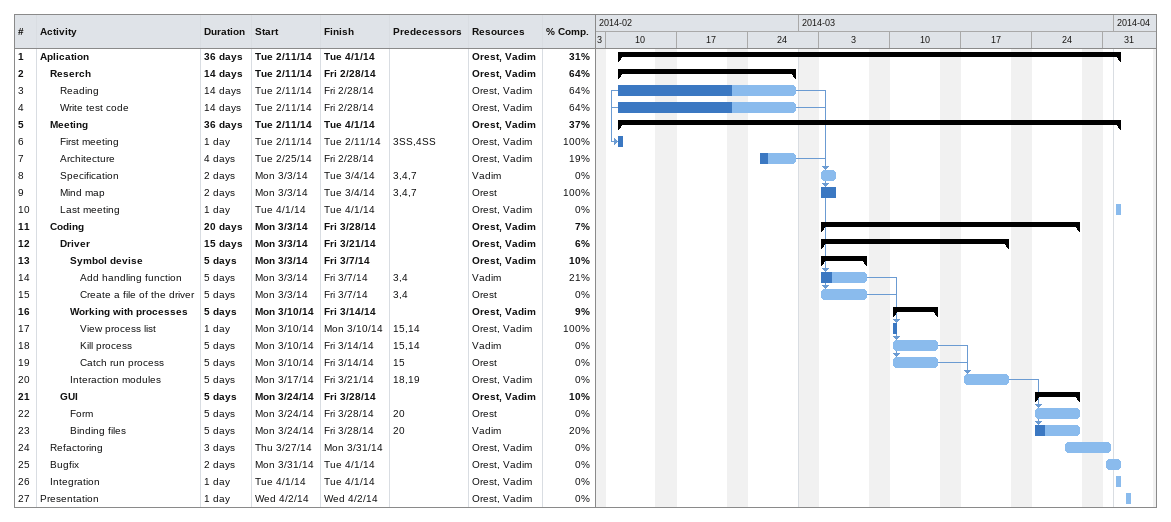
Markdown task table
| ID | Level | Task | Duration | Start | Finish | Predecessors | Resources | % complete |
|---|---|---|---|---|---|---|---|---|
| 1 | 1 | **Aplication** | 36d | 2014-02-11 | 2014-04-01 |  | Orest, Vadim | 31 |
| 2 | 2 | **Reserch** | 14d | 2014-02-11 | 2014-02-28 |  | Orest, Vadim | 64 |
| 3 | 3 | Reading | 14d | 2014-02-11 | 2014-02-28 |  | Orest, Vadim | 64 |
| 4 | 3 | Write test code | 14d | 2014-02-11 | 2014-02-28 |  | Orest, Vadim | 64 |
| 5 | 2 | **Meeting** | 36d | 2014-02-11 | 2014-04-01 |  | Orest, Vadim | 37 |
| 6 | 3 | First meeting | 1d | 2014-02-11 | 2014-02-11 | 3SS, 4SS | Orest, Vadim | 100 |
| 7 | 3 | Architecture | 4d | 2014-02-25 | 2014-02-28 |  | Orest, Vadim | 19 |
| 8 | 3 | Specification | 2d | 2014-03-03 | 2014-03-04 | 3, 4, 7 | Vadim | 0 |
| 9 | 3 | Mind map | 2d | 2014-03-03 | 2014-03-04 | 3, 4, 7 | Orest | 100 |
| 10 | 3 | Last meeting | 1d | 2014-04-01 | 2014-04-01 |  | Orest, Vadim | 0 |
| 11 | 2 | **Coding** | 20d | 2014-03-03 | 2014-03-28 |  | Orest, Vadim | 7 |
| 12 | 3 | **Driver** | 15d | 2014-03-03 | 2014-03-21 |  | Orest, Vadim | 6 |
| 13 | 4 | **Symbol devise** | 5d | 2014-03-03 | 2014-03-07 |  | Orest, Vadim | 10 |
| 14 | 5 | Add handling function | 5d | 2014-03-03 | 2014-03-07 | 3, 4 | Vadim | 21 |
| 15 | 5 | Create a file of the driver | 5d | 2014-03-03 | 2014-03-07 | 3, 4 | Orest | 0 |
| 16 | 4 | **Working with processes** | 5d | 2014-03-10 | 2014-03-14 |  | Orest, Vadim | 9 |
| 17 | 5 | View process list | 1d | 2014-03-10 | 2014-03-10 | 15, 14 | Orest, Vadim | 100 |
| 18 | 5 | Kill process | 5d | 2014-03-10 | 2014-03-14 | 15, 14 | Vadim | 0 |
| 19 | 5 | Catch run process | 5d | 2014-03-10 | 2014-03-14 | 15 | Orest | 0 |
| 20 | 4 | Interaction modules | 5d | 2014-03-17 | 2014-03-21 | 18, 19 | Orest, Vadim | 0 |
| 21 | 3 | **GUI** | 5d | 2014-03-24 | 2014-03-28 |  | Orest, Vadim | 10 |
| 22 | 4 | Form | 5d | 2014-03-24 | 2014-03-28 | 20 | Orest | 0 |
| 23 | 4 | Binding files | 5d | 2014-03-24 | 2014-03-28 | 20 | Vadim | 20 |
| 24 | 2 | Refactoring | 3d | 2014-03-27 | 2014-03-31 |  | Orest, Vadim | 0 |
| 25 | 2 | Bugfix | 2d | 2014-03-31 | 2014-04-01 |  | Orest, Vadim | 0 |
| 26 | 2 | Integration | 1d | 2014-04-01 | 2014-04-01 |  | Orest, Vadim | 0 |
| 27 | 1 | Presentation | 1d | 2014-04-02 | 2014-04-02 |  | Orest, Vadim | 0 |
